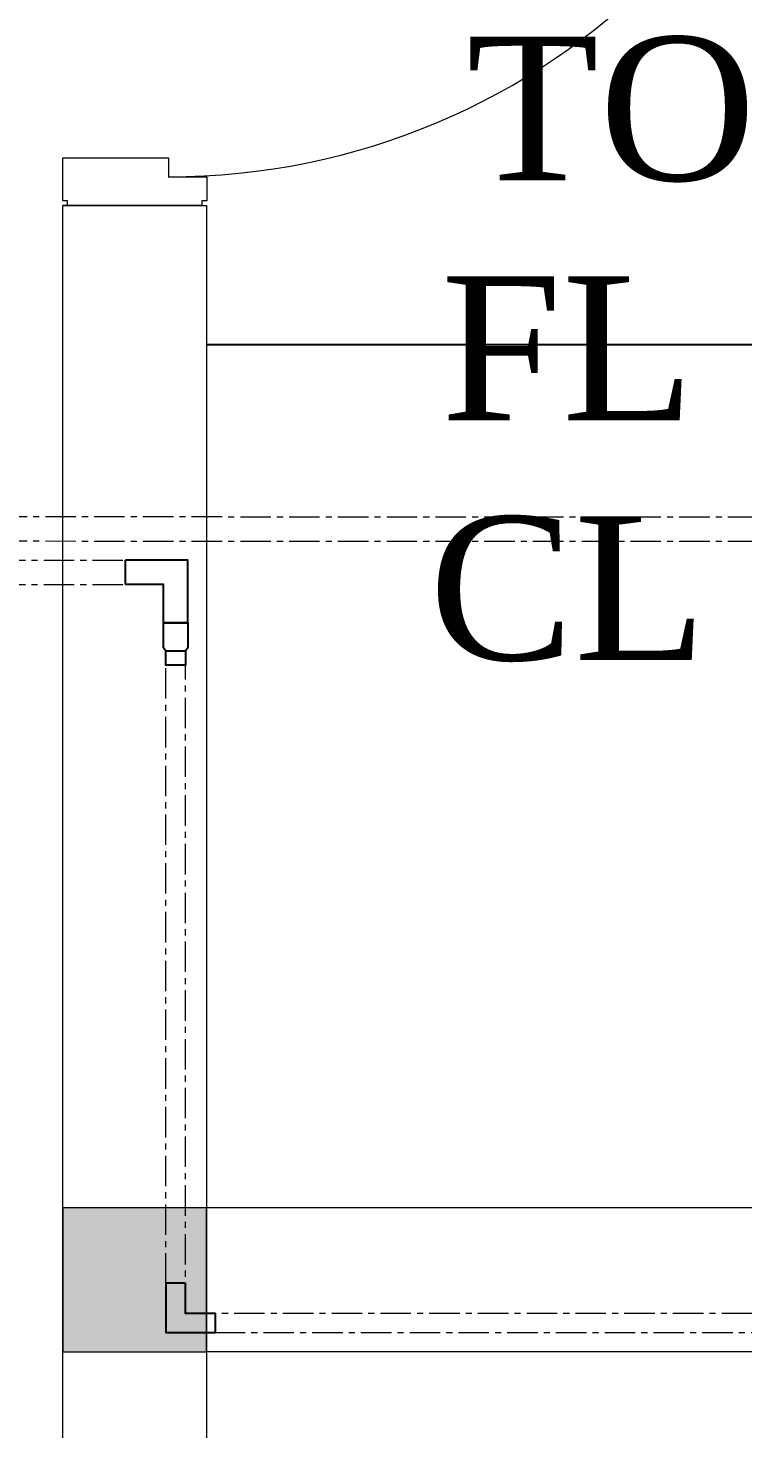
# Model space of a CAD drawing. Header units: millimetres. Extents: x 7371 to 278338, y -43753 to 35464.
# Drawn here: x 18946 to 19691, y 28748 to 30208 of the extents above; entities that cross this region are included whole.
import ezdxf

# ---------------------------------------------------------------- set-up
doc = ezdxf.new("R2010")
doc.units = ezdxf.units.MM
doc.header["$MEASUREMENT"] = 0
doc.linetypes.add('CENTER', pattern=[50.8, 31.75, -6.35, 6.35, -6.35])
doc.linetypes.add('SLD-Solid', pattern=[0])
for name, color, linetype, lineweight in [('DINDING', 1, 'Continuous', 20), ('DOOR OPENING', 4, 'SLD-Solid', 5), ('HATCH', 8, 'Continuous', 13), ('KOL', 5, 'Continuous', 18), ('PIPA AIR BERSIH', 5, 'CENTER', 5)]:
    doc.layers.add(name, color=color, linetype=linetype, lineweight=lineweight)
doc.layers.add('TEXT', color=4, linetype='Continuous')
doc.layers.add('WALL', color=90, linetype='Continuous')
doc.styles.add('style1', font='times.ttf', dxfattribs={"height": 0.15})

# ---------------------------------------------------------------- blocks, each defined once
blk = doc.blocks.new('sock1')
for points in [[(99331.55, -6891.74), (99346.55, -6891.74), (99346.55, -6907.22), (99345.05, -6909.36), (99345.05, -6917.89), (99333.05, -6917.89), (99333.05, -6909.36), (99331.55, -6907.22), (99331.55, -6891.74)], [(99345.05, -6909.36), (99333.05, -6909.36)]]:
    blk.add_lwpolyline(points)
blk = doc.blocks.new('dsdsbbb')
for points in [[(99082.1, -3956.4), (99000.1, -3956.4), (99000.1, -4038.4)], [(99082.1, -3988.4), (99082.1, -3956.4)], [(99082.1, -3988.4), (99032.1, -3988.4), (99032.1, -4038.4)], [(99032.1, -4038.4), (99000.1, -4038.4)]]:
    blk.add_lwpolyline(points)
at = {"layer": 'PIPA AIR BERSIH'}
blk.add_lwpolyline([(99032.1, -3956.4), (99032.1, -3956.4)], dxfattribs=at)
blk = doc.blocks.new('KUSEN PINTU')
at = {"layer": 'DOOR OPENING', "linetype": 'Continuous', "transparency": 33554687}
for p, q in [((-30, 110), (-30, 150)), ((-30, 150), (-5, 150)), ((-5, 150), (-5, 145)), ((-5, 145), (0, 145)), ((0, 145), (0, 5)), ((-50, 110), (-30, 110)), ((-50, 0), (-50, 110)), ((-5, 0), (-50, 0)), ((0, 5), (-5, 5)), ((-5, 5), (-5, 0))]:
    blk.add_line(p, q, dxfattribs=at)
at = {"layer": 'DOOR OPENING', "linetype": 'Continuous', "ltscale": 10, "transparency": 33554687}
for p, q in [((0, 145), (0, 150)), ((0, 5), (0, 0))]:
    blk.add_line(p, q, dxfattribs=at)
blk = doc.blocks.new('KOLOM PRAKTIS')
at = {"layer": 'HATCH'}
h = blk.add_hatch(color=256, dxfattribs=at)
h.dxf.hatch_style = 1
h.paths.add_polyline_path([(-75, 75), (-75, -75), (75, -75), (75, 75)])
at = {"layer": 'KOL'}
blk.add_lwpolyline([(-75, -75), (75, -75), (75, 75), (-75, 75)], close=True, dxfattribs=at)

msp = doc.modelspace()

# ---------------------------------------------------------------- linework, layer by layer
msp.add_line((20581.5, 29877.9), (19132.5, 29877.9))
at = {"layer": 'DINDING', "color": 8}
for points in [[(18982.7, 26710.1), (18982.7, 30022.8), (19132.5, 30022.8), (19132.5, 26710.1)], [(19132.5, 28828.7), (20581.5, 28828.7), (20581.5, 28978.6), (19132.5, 28978.6)]]:
    msp.add_lwpolyline(points, close=True, dxfattribs=at)
at = {"layer": 'DOOR OPENING', "color": 8, "ltscale": 10, "transparency": 33554687}
msp.add_arc((19092.6, 30772.3), 719.5, 270, 0, dxfattribs=at)
at = {"layer": 'PIPA AIR BERSIH'}
for points in [[(11598.5, 29700.9), (20561.9, 29698.3)], [(11598.5, 29675.5), (20561.9, 29672.9)], [(11546, 29655.5), (19112.9, 29653.3)], [(19112.9, 29603.3), (19112.9, 29653.3)], [(11546, 29630.1), (19087.5, 29628)], [(19087.5, 29603.3), (19087.5, 29628)], [(19090.1, 28848.7), (19090.1, 29544)], [(19110.4, 28868.7), (19110.4, 29544)], [(19110.4, 28868.7), (20621.8, 28868.7)], [(19090.1, 28848.7), (20601.5, 28848.7)]]:
    msp.add_lwpolyline(points, dxfattribs=at)

# ---------------------------------------------------------------- block references
for p, xscale, yscale, zscale, rotation in [((22251.6, 108190.4), 0.7933028180988089, 0.7933028180988089, 0.7933028180988089, 270.0000000000008), ((16617.3, -33026.4), 0.6250000000000784, 0.6250000000000784, 0.6250000000000784, 90)]:
    msp.add_blockref('dsdsbbb', p, dxfattribs=dict(xscale=xscale, yscale=yscale, zscale=zscale, rotation=rotation))
at = {"xscale": 1.692384477065445, "yscale": 1.692384477065445, "zscale": 1.692384477065445}
msp.add_blockref('sock1', (-149019.6, 41251.7), dxfattribs=at)
at = {"layer": 'DOOR OPENING', "color": 8, "linetype": 'Continuous', "transparency": 33554687, "xscale": 0.999299958964449, "yscale": 0.999299958964449, "zscale": 0.999299958964449, "rotation": 270}
msp.add_blockref('KUSEN PINTU', (18982.7, 30022.8), dxfattribs=at)
at = {"layer": 'WALL', "color": 8, "transparency": 33554687, "xscale": 0.999299958964449, "yscale": 0.999299958964449, "zscale": 0.999299958964449}
msp.add_blockref('KOLOM PRAKTIS', (19057.6, 28903.6), dxfattribs=at)

# ---------------------------------------------------------------- texts
at = {"layer": 'TEXT', "color": 8, "insert": (19799.1, 29872.5), "char_height": 149.89, "width": 3199.18, "attachment_point": 5, "style": 'style1'}
msp.add_mtext('\\A1;TOILET\\PFL +0.04\\PCL +2.20', dxfattribs=at)

doc.saveas('drawing.dxf')
